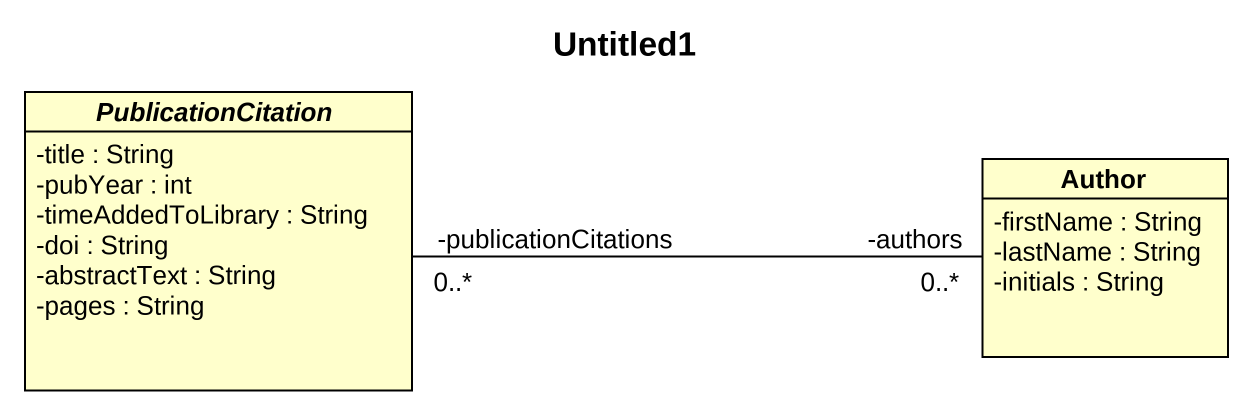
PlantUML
@startuml
title Untitled1
hide circle
hide empty members
skinparam classAttributeIconSize 0
abstract class PublicationCitation {
  -title : String
  -pubYear : int
  -timeAddedToLibrary : String
  -doi : String
  -abstractText : String
  -pages : String
}
class Author {
  -firstName : String
  -lastName : String
  -initials : String
}
Author "-authors\n0..*" -left- "-publicationCitations\n0..*" PublicationCitation
@enduml
